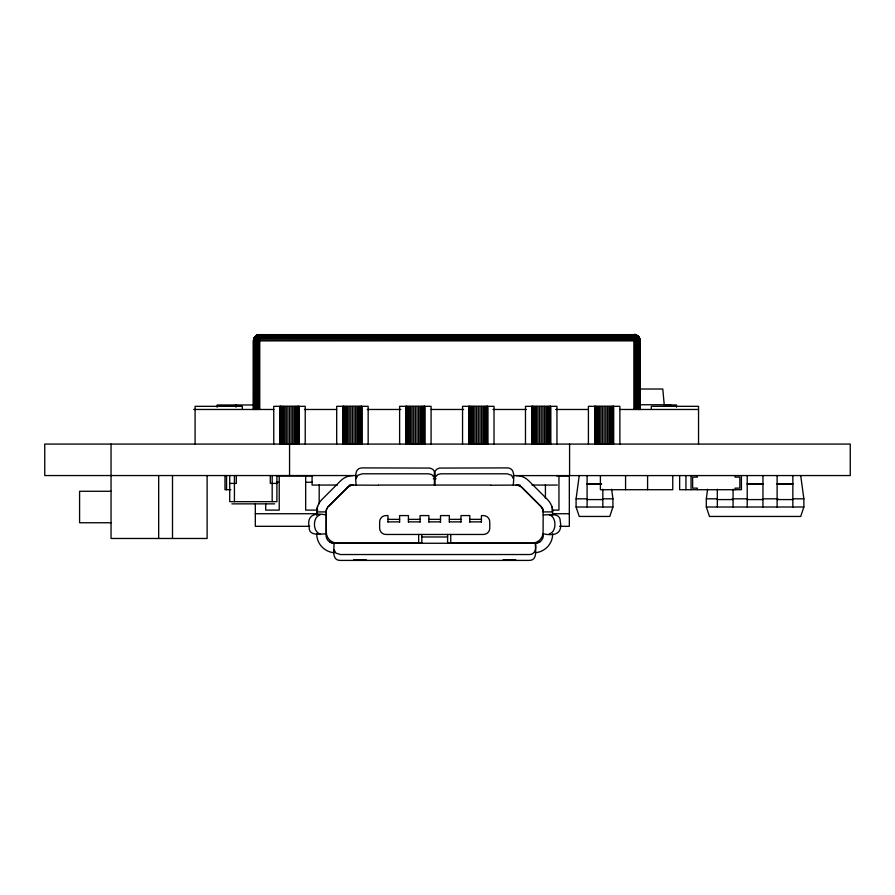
<?xml version="1.0" encoding="UTF-8"?>
<svg xmlns="http://www.w3.org/2000/svg" width="895" height="895" viewBox="0 0 895 895"><rect width="100%" height="100%" fill="white"/><g stroke="black" fill="none" stroke-linecap="round" stroke-linejoin="round"><path stroke-width="1.34" d="M255.713 336.061L254.191 337.952L253.464 340.872L253.464 409.474L253.587 340.122C252.39 336.889 260.523 333.208 258.7 335.301L256.619 335.424L254.583 337.303L635.842 336.699L636.602 337.303L633.873 339.787L256.809 340.122L255.713 340.872L255.713 409.474M254.314 409.474L253.889 339.373L255.679 336.162L259.763 334.585C256.429 334.618 253.397 337.46 253.464 340.872L253.565 409.474M326.955 508.438L326.742 508.908A7.999 7.921 0 0 0 326.216 510.888L326.149 533.823A7.999 7.999 0 0 0 334.014 543.265C334.316 548.78 331.195 560.483 340.301 560.415L529.09 560.415C538.208 560.483 535.087 548.78 535.389 543.265A7.999 7.999 0 0 0 543.254 533.823C554.799 536.183 562.731 533.845 560.248 521.237C560.359 512.231 548.825 514.927 543.22 514.949M334.014 543.589L329.606 541.945M637.027 409.474L637.162 340.122L636.211 337.952M636.032 409.474L635.774 340.122C634.018 339.44 632.698 335.066 634.51 334.764L633.873 336.061L636.602 337.303L636.871 336.162L633.873 336.061L255.59 336.162L256.999 335.301L257.044 336.699L258.252 336.162L258.062 336.699L254.583 337.303L258.275 334.764L255.109 336.699L254.292 339.373L254.851 338.646M257.615 334.965L258.666 334.674L255.321 336.699L253.565 340.872L257.145 336.162L255.757 337.952M253.844 409.474L253.844 340.872L254.627 337.952M633.873 336.833L637.922 340.872L640.171 340.872L638.571 336.699L634.622 334.629L259.158 334.629L257.424 335.301L258.812 337.303L258.666 409.474M254.214 338.646L253.565 340.872L253.945 338.646L636.971 338.646L639.332 340.872L639.332 409.474M635.842 336.699L636.121 335.703L634.51 334.764L259.572 334.764L259.763 336.061M638.784 338.646L638.94 337.303C627.742 330.009 642.755 337.247 639.332 340.872M611.632 489.241L612.93 498.828L612.93 507.006L609.786 516.449L579.233 516.449L576.089 507.006L576.089 498.828L579.233 475.547M800.712 475.547L803.867 498.828L803.867 507.006L800.712 516.449L709.466 516.449L706.323 507.006L706.323 498.828L707.621 489.241M256.91 335.703L255.31 337.952L255.713 340.872L254.348 340.122L254.941 340.872L254.941 409.474M256.619 409.474L256.619 340.872L259.416 337.952L259.763 336.833L258.331 336.699L258.991 336.162C260.244 332.884 254.706 336.419 254.214 337.952L258.812 337.303L259.763 338.724L259.763 409.474M317.043 508.539L316.707 515.33M356.031 478.713L357.877 475.234L362.33 473.802L428.403 473.802L431.547 474.451L434.388 477.259M637.922 409.474L637.922 340.872L638.862 337.303L637.027 335.424L634.51 334.764M640.171 409.474L640.126 340.122L635.484 334.998L639.444 337.952M637.027 335.424L633.873 334.965L639.164 339.373L638.694 409.474M639.332 337.728L640.171 340.872L640.07 339.787L639.791 409.474M634.678 334.998L633.873 334.965L634.745 334.764M317.3 507.431L317.624 506.357M633.873 409.474L633.873 339.787L635.45 337.303M253.889 339.373L253.844 340.872M255.623 337.303L254.93 337.952L256.462 335.703L258.073 335.703L256.183 336.699L257.245 335.591M255.12 337.952L255.444 337.303M435.015 477.259L437.845 474.451L440.989 473.802L507.062 473.802L511.515 475.234L513.361 478.713M254.773 337.952L256.775 335.703L255.825 336.162M254.874 337.303L254.504 337.952L255.914 336.162M259.248 336.162L259.763 335.424L258.7 335.301M256.384 336.699L259.304 334.764L634.768 335.301L636.871 336.162L634.768 335.301L634.902 337.952L637.878 337.952L638.269 339.373L636.032 340.872L259.763 340.872L258.61 340.122L254.941 340.872L256.664 338.646L258.073 337.952L258.677 338.646M255.153 336.699L254.258 337.952L256.149 336.162M255.109 336.699L254.639 337.303L255.321 336.699M633.873 339.787L634.969 340.872L636.434 339.373L635.002 339.373L634.969 409.474M328.107 506.715L348.636 486.388M328.61 506.413L347.506 487.518A7.865 7.865 0 0 1 353.066 485.213M257.145 340.122L257.615 340.872L256.809 340.122L257.547 339.373L258.241 340.122L257.615 340.872L257.615 409.474M259.304 334.764L258.219 335.301L258.991 336.162L259.539 335.703L258.219 335.301L258.073 337.952M257.514 335.703L258.364 334.998L256.462 335.703L256.943 335.301M637.922 340.872L639.981 340.122L640.07 409.474M256.809 336.699L256.261 337.952M256.518 337.303L256.831 337.952L259.628 334.998M636.971 338.646L637.878 337.952L637.486 336.162L634.622 334.629M255.634 336.162L256.619 335.424M258.744 336.162L259.763 335.424L258.89 335.703M255.679 336.699L256.429 336.162M256.004 336.699L256.764 336.162M256.585 336.162L257.346 335.703M539.797 541.945L535.389 543.265L334.014 543.265M638.213 336.699L635.875 334.998L638.527 336.699L637.453 336.699M320.03 514.949C312.59 516.751 312.59 532.022 320.03 533.823M549.373 533.823C556.802 532.022 556.802 516.751 549.373 514.949M366.323 559.834L353.626 559.834M515.777 559.834L503.079 559.834M259.226 335.301L634.533 335.703M258.677 335.703L259.539 335.703M636.021 334.998L638.94 337.303L640.07 340.872L639.164 339.373M259.416 337.952L633.873 337.728M636.826 336.699L638.571 338.646L639.69 338.646M253.677 339.373L257.905 339.373L256.664 338.646M635.774 340.122L637.162 340.122M639.254 389.023L662.792 389.023L664.358 406.319M639.187 404.753L670.657 404.753L670.657 406.319M253.833 404.976L217.127 404.976L217.127 407.225M663.922 404.976L676.508 404.976L676.508 407.225M193.689 409.474L273.792 409.474M304.434 409.474L336.688 409.474M367.252 409.474L400.837 409.474M431.088 409.474L463.655 409.474M492.977 409.474L526.484 409.474M555.706 409.474L588.407 409.474M619.877 409.474L698.536 409.474M356.434 475.547L44.75 475.547L44.75 444.077L850.25 444.077L850.25 475.547L513.361 475.614M433.057 475.547L436.055 475.614M276.253 475.972L312.534 475.972M556.779 475.972L569.332 475.972L569.332 526.316L559.565 526.316M433.292 478.769L436.055 478.769M276.521 482.271L279.229 482.271M305.665 482.271L312.422 482.271M229.713 483.412L236.314 483.412L236.314 475.547M276.902 483.412L270.301 483.412L270.301 475.547M587.098 483.725L601.518 483.725M747.224 483.725L762.954 483.725M777.117 483.725L792.847 483.725M587.098 484.038L601.518 484.038M747.224 484.038L762.954 484.038M777.117 484.038L792.847 484.038M337.415 485.056L312.086 485.056L312.086 475.614M349.251 485.056L378.372 485.213M378.719 485.056L490.684 485.056M491.019 485.213L520.14 485.056M531.977 485.056L557.317 485.056M230.809 489.71L224.981 489.71L224.981 475.547M111.047 491.277L79.588 491.277L79.588 522.747L111.047 522.747M576.089 498.828L587.008 498.828M603.375 498.828L612.93 498.828M706.323 498.828L717.231 498.828M732.222 498.828L747.224 498.828M762.954 498.828L777.956 498.828M792.959 498.828L803.867 498.828M587.098 499.578L602.838 499.578M717.331 499.578L733.061 499.578M747.224 499.578L762.954 499.578M777.117 499.578L792.847 499.578M231.906 503.863L274.698 503.863M576.089 507.006L612.93 507.006M706.323 507.006L803.867 507.006M317.837 510.105L305.665 510.105L305.665 475.972M552.193 510.105L558.95 510.105L558.95 475.972M255.321 513.73L316.729 513.73M552.584 513.73L569.332 513.73M326.172 514.949C314.615 512.6 306.661 514.916 309.155 527.535C309.043 536.541 320.578 533.856 326.172 533.823M387.971 519.357L399.617 519.357M408.422 519.357L420.068 519.357M428.873 519.357L440.519 519.357M449.335 519.357L460.97 519.357M469.785 519.357L481.42 519.357M387.971 521.875L399.617 521.875M408.422 521.875L420.068 521.875M428.873 521.875L440.519 521.875M449.335 521.875L460.97 521.875M469.785 521.875L481.42 521.875M309.748 526.316L255.321 526.316L255.321 503.941M421.802 536.978L447.601 536.978M421.802 543.108L337.314 543.108A11.008 11.008 0 0 1 326.306 532.1L326.306 511.985M447.601 543.108L532.077 543.108A11.008 11.008 0 0 0 543.097 532.1L543.187 510.888A7.999 7.921 0 0 0 542.65 508.908L542.437 508.438M638.09 336.699L636.099 335.301L636.289 336.162L635.573 335.703L637.173 335.703L638.09 336.699L637.374 335.703M637.811 336.162L636.636 335.301L637.352 336.162M258.991 336.162L259.763 336.833M541.285 506.715L521.953 487.361A7.865 7.865 0 0 0 516.393 485.056M638.862 337.952L639.981 340.122M256.809 340.122L255.802 338.646M637.486 336.162L638.706 337.952M636.076 336.162L636.602 337.303M255.925 339.373L256.619 340.872M638.862 337.303L639.757 339.373M639.466 340.122L639.791 340.872L638.94 337.303M551.779 506.357L552.103 507.431M254.661 338.646L254.885 339.373M638.571 338.646L638.862 340.122M334.014 549.608L335.86 553.088L340.301 554.531L529.09 554.531C535.176 554.9 536.676 548.031 535.389 543.265M552.36 508.539L552.696 515.33M792.847 475.547L792.847 507.006M777.117 475.547L777.117 507.006M762.954 475.547L762.954 507.006M747.224 475.547L747.224 507.006M741.407 475.547L741.407 489.71L679.641 489.71L679.641 475.547M735.108 475.547L735.108 477.124L739.829 477.124L739.829 488.133L735.108 488.133L735.108 489.71M733.061 489.218L733.061 507.006M717.331 489.218L717.331 507.006M698.536 444.077L698.536 406.319L651.336 406.319L651.336 409.474M697.35 475.547L697.35 477.124L692.629 477.124L692.629 488.133L697.35 488.133L697.35 489.71M691.063 475.547L691.063 489.71M685.939 475.547L685.939 489.71M672.76 475.547L672.76 489.71L600.4 489.71L600.4 475.547M647.588 475.547L647.588 489.71M625.571 475.547L625.571 489.71M619.877 444.077L619.877 406.319L588.407 406.319L588.407 444.077M613.578 406.319L613.578 444.077M613.444 406.319L613.444 444.077M613.008 406.319L613.008 444.077M612.314 406.319L612.314 444.077M611.375 406.319L611.375 444.077M610.211 406.319L610.211 444.077M608.857 406.319L608.857 444.077M607.369 406.319L607.369 444.077M605.781 406.319L605.781 444.077M604.147 406.319L604.147 444.077M602.838 489.218L602.838 507.006M602.503 406.319L602.503 444.077M600.914 406.319L600.914 444.077M599.426 406.319L599.426 444.077M598.073 406.319L598.073 444.077M596.909 406.319L596.909 444.077M595.969 406.319L595.969 444.077M595.276 406.319L595.276 444.077M594.851 406.319L594.851 444.077M594.705 406.319L594.705 444.077M587.098 475.547L587.098 507.006M569.589 444.077L569.589 475.547M556.947 444.077L556.947 406.319L525.477 406.319L525.477 444.077M550.649 406.319L550.649 444.077M550.514 406.319L550.514 444.077M550.078 406.319L550.078 444.077M549.385 406.319L549.385 444.077M548.445 406.319L548.445 444.077M547.281 406.319L547.281 444.077M545.928 406.319L545.928 444.077M545.424 484.877L545.424 498.403M544.44 406.319L544.44 444.077M542.851 406.319L542.851 444.077M541.218 406.319L541.218 444.077M539.573 406.319L539.573 444.077M537.984 406.319L537.984 444.077M536.497 406.319L536.497 444.077M535.143 406.319L535.143 444.077M533.979 406.319L533.979 444.077M533.04 406.319L533.04 444.077M532.346 406.319L532.346 444.077M531.921 406.319L531.921 444.077M531.775 406.319L531.775 444.077M513.361 485.056C513.361 479.451 516.102 467.839 507.062 467.906L439.367 468.074L436.547 469.349L435.015 471.363L435.015 485.056M494.018 444.077L494.018 406.319L462.547 406.319L462.547 444.077M487.719 406.319L487.719 444.077M487.585 406.319L487.585 444.077M487.16 406.319L487.16 444.077M486.455 406.319L486.455 444.077M485.515 406.319L485.515 444.077M484.352 406.319L484.352 444.077M483.009 406.319L483.009 444.077M481.51 406.319L481.51 444.077M481.42 522.087L481.42 515.576L483.468 515.576A6.287 6.287 0 0 1 489.766 521.875L489.766 528.162A6.287 6.287 0 0 1 483.468 534.46L385.924 534.46A6.287 6.287 0 0 1 379.637 528.162L379.637 521.875A6.287 6.287 0 0 1 385.924 515.576L387.971 515.576L387.971 522.087M479.921 406.319L479.921 444.077M478.288 406.319L478.288 444.077M476.643 406.319L476.643 444.077M475.055 406.319L475.055 444.077M473.567 406.319L473.567 444.077M472.213 406.319L472.213 444.077M471.05 406.319L471.05 444.077M470.11 406.319L470.11 444.077M469.785 522.087L469.785 515.576L460.97 515.576L460.97 522.087M469.416 406.319L469.416 444.077M468.991 406.319L468.991 444.077M468.846 406.319L468.846 444.077M450.744 534.46L450.744 543.108M449.335 522.087L449.335 515.576L440.519 515.576L440.519 522.087M447.601 534.46L447.601 543.265M434.388 485.056L434.388 471.363L432.856 469.349L430.036 468.074L362.33 467.906C353.29 467.839 356.042 479.451 356.031 485.056M431.088 444.077L431.088 406.319L399.617 406.319L399.617 444.077M428.873 522.087L428.873 515.576L420.068 515.576L420.068 522.087M424.789 406.319L424.789 444.077M424.655 406.319L424.655 444.077M424.23 406.319L424.23 444.077M423.525 406.319L423.525 444.077M422.585 406.319L422.585 444.077M421.802 534.46L421.802 543.265M421.422 406.319L421.422 444.077M420.079 406.319L420.079 444.077M418.58 406.319L418.58 444.077M418.647 534.46L418.647 543.108M416.992 406.319L416.992 444.077M415.358 406.319L415.358 444.077M413.714 406.319L413.714 444.077M412.125 406.319L412.125 444.077M410.637 406.319L410.637 444.077M409.283 406.319L409.283 444.077M408.422 522.087L408.422 515.576L399.617 515.576L399.617 522.087M408.12 406.319L408.12 444.077M407.18 406.319L407.18 444.077M406.487 406.319L406.487 444.077M406.061 406.319L406.061 444.077M405.916 406.319L405.916 444.077M368.158 444.077L368.158 406.319L336.688 406.319L336.688 444.077M361.86 406.319L361.86 444.077M361.725 406.319L361.725 444.077M361.3 406.319L361.3 444.077M360.595 406.319L360.595 444.077M359.656 406.319L359.656 444.077M358.492 406.319L358.492 444.077M357.15 406.319L357.15 444.077M355.651 406.319L355.651 444.077M354.062 406.319L354.062 444.077M352.429 406.319L352.429 444.077M350.784 406.319L350.784 444.077M349.195 406.319L349.195 444.077M347.707 406.319L347.707 444.077M346.354 406.319L346.354 444.077M345.19 406.319L345.19 444.077M344.251 406.319L344.251 444.077M343.557 406.319L343.557 444.077M343.132 406.319L343.132 444.077M342.986 406.319L342.986 444.077M319.191 484.877L319.191 503.807M305.229 444.077L305.229 406.319L273.758 406.319L273.758 444.077M298.93 406.319L298.93 444.077M298.796 406.319L298.796 444.077M298.371 406.319L298.371 444.077M297.666 406.319L297.666 444.077M296.726 406.319L296.726 444.077M295.563 406.319L295.563 444.077M294.22 406.319L294.22 444.077M292.721 406.319L292.721 444.077M291.132 406.319L291.132 444.077M289.555 444.077L289.555 475.547M289.499 406.319L289.499 444.077M287.854 406.319L287.854 444.077M286.266 406.319L286.266 444.077M284.778 406.319L284.778 444.077M283.424 406.319L283.424 444.077M282.261 406.319L282.261 444.077M281.321 406.319L281.321 444.077M280.627 406.319L280.627 444.077M280.202 406.319L280.202 444.077M280.057 406.319L280.057 444.077M279.229 475.972L279.229 510.105L265.703 510.105L265.703 503.807M276.902 475.547L276.902 501.659L229.713 501.659L229.713 475.547M272.181 475.547L272.181 501.659M242.299 409.474L242.299 406.319L195.099 406.319L195.099 444.077M236 404.976L236 407.225M234.423 475.547L234.423 501.659M226.547 475.547L226.547 489.71M207.114 475.547L207.114 538.477L111.047 538.477L111.047 444.077M172.5 475.547L172.5 538.477M158.683 475.547L158.683 538.477M328.454 506.357A7.865 7.865 0 0 0 326.149 511.918L316.707 511.918A17.307 17.307 0 0 1 321.775 499.678L340.76 480.682A17.307 17.307 0 0 1 352.999 475.614M543.097 511.985A7.865 7.865 0 0 0 540.793 506.413L521.897 487.518A7.865 7.865 0 0 0 516.325 485.213M334.014 552.707A18.952 18.952 0 0 1 316.707 533.823M552.696 533.823A18.952 18.952 0 0 1 535.389 552.707M516.393 475.614A17.307 17.307 0 0 1 528.632 480.682L547.628 499.678A17.307 17.307 0 0 1 552.696 511.918L543.254 511.918A7.865 7.865 0 0 0 540.949 506.357M347.439 487.361A7.865 7.865 0 0 1 352.999 485.056M256.227 339.373L255.713 340.872L256.227 339.373"/></g></svg>
